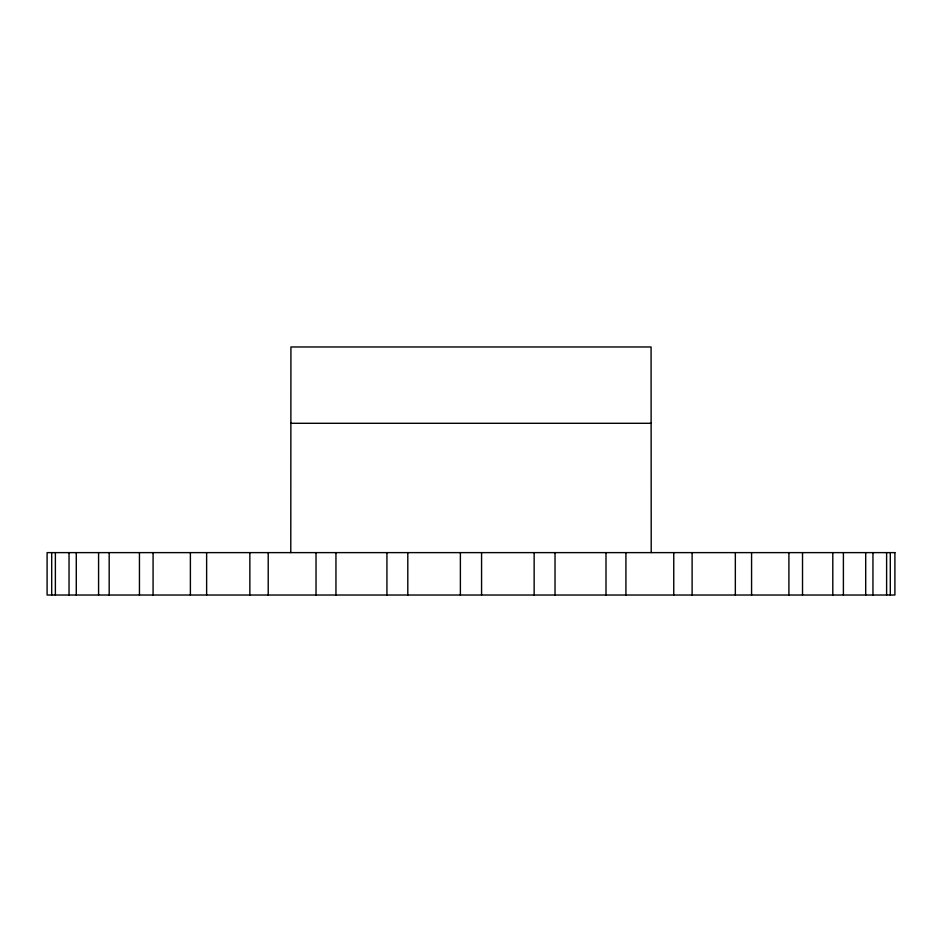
<?xml version="1.0" encoding="UTF-8"?>
<svg xmlns="http://www.w3.org/2000/svg" width="942" height="942" viewBox="0 0 942 942"><rect width="100%" height="100%" fill="white"/><g stroke="black" fill="none" stroke-linecap="round" stroke-linejoin="round"><path stroke-width="1.41" d="M290.784 552.624L290.925 346.974L651.075 346.974L651.216 552.624M290.925 423.299L651.075 423.299M890.296 552.624L890.296 595.026M886.61 552.624L886.61 595.026M872.951 552.624L872.951 595.026M865.698 552.624L865.698 595.026M843.396 552.624L843.396 595.026M832.799 552.624L832.799 595.026M802.525 552.624L802.525 595.026M788.901 552.624L788.901 595.026M751.575 552.624L751.575 595.026M735.337 552.624L735.337 595.026M692.111 552.624L692.111 595.026M673.754 552.624L673.754 595.026M625.924 552.624L625.924 595.026M606 552.624L606 595.026M555.026 552.624L555.026 595.026M534.149 552.624L534.149 595.026M481.574 552.624L481.574 595.026M460.379 552.624L460.379 595.026M407.804 552.624L407.804 595.026M386.927 552.624L386.927 595.026M335.953 552.624L335.953 595.026M316.029 552.624L316.029 595.026M268.211 552.624L268.211 595.026M249.854 552.624L249.854 595.026M206.628 552.624L206.628 595.026M190.39 552.624L190.39 595.026M153.075 552.624L153.075 595.026M139.451 552.624L139.451 595.026M109.178 552.624L109.178 595.026M98.58 552.624L98.58 595.026M76.278 552.624L76.278 595.026M69.037 552.624L69.037 595.026M55.378 552.624L55.378 595.026M51.692 552.624L51.692 595.026M894.9 552.624L47.1 552.624L47.1 595.026L894.9 595.026L894.9 552.624"/></g></svg>
